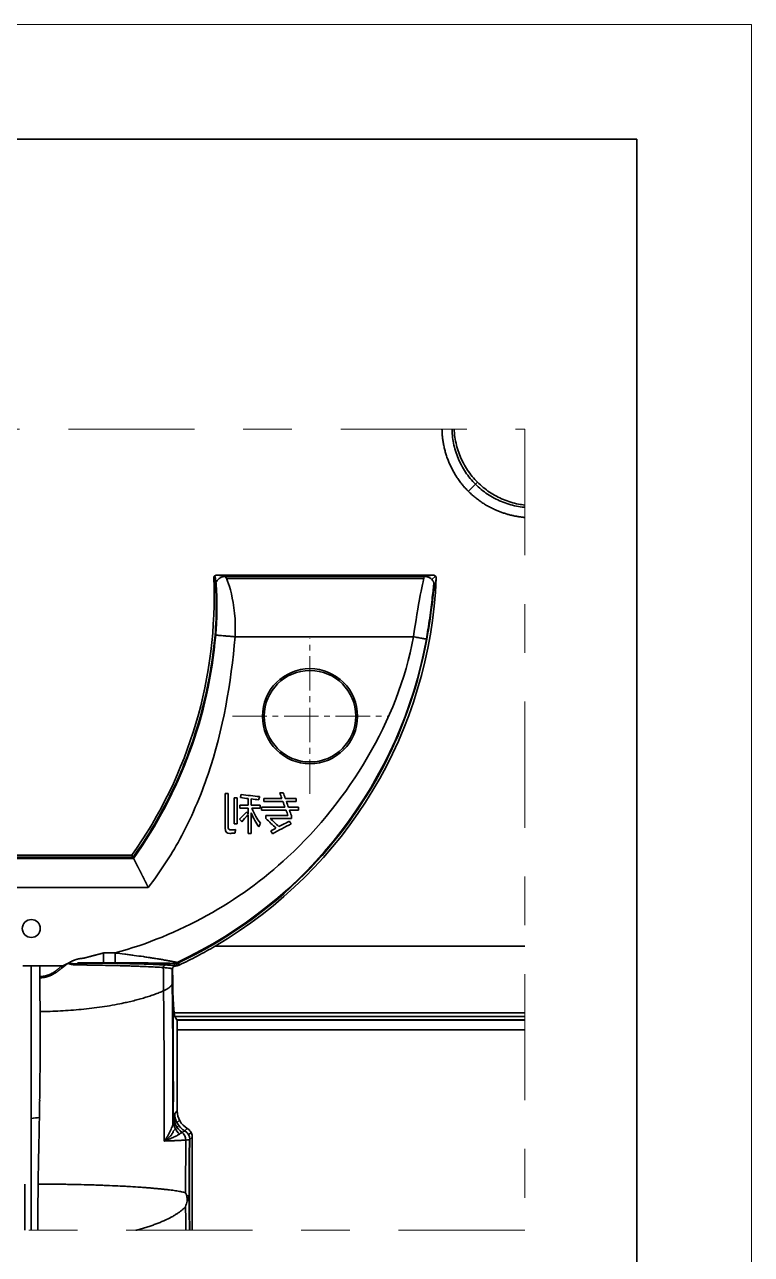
# Model space of a CAD drawing. Header units: millimetres. Extents: x -297 to 297, y -210 to 210.
# Drawn here: x 170.2 to 297, y -4.4 to 210 of the extents above; entities that cross this region are included whole.
import ezdxf

# ---------------------------------------------------------------- set-up
doc = ezdxf.new("R2010")
doc.units = ezdxf.units.MM
doc.linetypes.add('CENTER', pattern=[47.5, 22, -8.5, 8.5, -8.5])
doc.linetypes.add('点画线', pattern=[18, 12, -2, 2, -2])
doc.layers.get('0').update_dxf_attribs({"lineweight": 18})
for name, color, linetype, lineweight in [('中心线层', 1, '点画线', 18), ('粗实线层', 7, 'Continuous', 35), ('细实线层', 7, 'Continuous', 18)]:
    doc.layers.add(name, color=color, linetype=linetype, lineweight=lineweight)

# ---------------------------------------------------------------- blocks, each defined once
blk = doc.blocks.new('$CAXA_FRAME_13B17AC1$')
at = {"layer": '粗实线层'}
for p, q in [((138.5, 95), (-138.5, 95)), ((138.5, -95), (138.5, 95))]:
    blk.add_line(p, q, dxfattribs=at)
at = {"layer": '细实线层'}
for p, q in [((148.5, 105), (-148.5, 105)), ((148.5, -105), (148.5, 105))]:
    blk.add_line(p, q, dxfattribs=at)

msp = doc.modelspace()

# ---------------------------------------------------------------- linework, layer by layer
at = {"color": 2, "linetype": 'CENTER', "lineweight": 18}
msp.add_lwpolyline([(82.88, -0.21), (82.88, 139.47), (257.47, 139.47), (257.47, -0.21)], close=True, dxfattribs=at)
at = {"layer": '中心线层', "ltscale": 0.5}
for p, q in [((220.02, 75.89), (220.02, 102.95)), ((206.49, 89.42), (233.55, 89.42))]:
    msp.add_line(p, q, dxfattribs=at)
at = {"layer": '粗实线层'}
for p, q in [((248.87, 129.87), (247.64, 128.63)), ((249.23, 130.22), (248.87, 129.87)), ((203.36, 113.84), (203.45, 113.75)), ((241.59, 113.99), (203.68, 113.99)), ((240, 113.79), (205.24, 113.79)), ((241.89, 113.86), (241.26, 113.25)), ((205.43, 113.44), (239.88, 113.44)), ((206.95, 103.27), (238.06, 103.27)), ((153.59, 64.64), (189.25, 64.64)), ((189.16, 64.82), (153.68, 64.82)), ((188.96, 65.19), (153.87, 65.19)), ((151.02, 59.56), (191.82, 59.56)), ((257.47, 49.33), (203.47, 49.33)), ((184.02, 48.14), (184.02, 46.38)), ((186.05, 48.14), (184.02, 48.14)), ((186.05, 48.14), (186.05, 46.38)), ((171.42, 45.89), (169.96, 45.89)), ((171.42, 45.89), (172.88, 45.89)), ((171.42, 45.89), (171.42, -0.21)), ((172.88, 45.89), (176.37, 45.89)), ((179.49, 46.44), (186.05, 46.44)), ((184.02, 46.38), (186.05, 46.38)), ((196, 42.71), (195.97, 45.39)), ((196.76, 46.32), (196.85, 45.94)), ((196.85, 45.94), (196.86, 45.91)), ((257.47, 37.68), (196.32, 37.68)), ((196.43, 37.07), (257.47, 37.07)), ((196.43, 37.07), (196.8, 36.51)), ((196.8, 36.51), (257.47, 36.51)), ((196.82, 36.43), (257.47, 36.43)), ((257.47, 34.77), (196.86, 34.77)), ((196.86, 34.77), (196.86, 20.6)), ((196.86, 20.6), (196.42, 20.16)), ((196.16, 17.1), (196.83, 17.77)), ((197.26, 18.97), (196.82, 18.54)), ((196.83, 17.77), (197.12, 18.06)), ((198.17, 17.13), (198.61, 17.56)), ((198.84, 16.42), (199.28, 16.86)), ((199.04, 15.61), (199.48, 16.05)), ((199.48, 16.04), (199.48, -0.21)), ((170.27, 7.85), (170.27, -0.21))]:
    msp.add_line(p, q, dxfattribs=at)
at = {"layer": '粗实线层', "color": 3}
for p, q in [((206.79, 75.2), (206.79, 70.64)), ((207.29, 75.2), (207.29, 70.64)), ((209.26, 75.05), (209.26, 73.91)), ((211.99, 75.1), (211.99, 74.55)), ((217.61, 75.1), (217.61, 74.55)), ((207.77, 73.91), (207.77, 73.38)), ((209.26, 73.38), (209.26, 72.42)), ((209.76, 74.99), (209.76, 73.91)), ((211.34, 73.91), (211.34, 73.38)), ((211.57, 73.56), (211.57, 73.02)), ((218.01, 73.56), (218.01, 73.02)), ((209.26, 72.29), (209.26, 68.96)), ((209.76, 72.58), (209.76, 68.96)), ((212.34, 72.13), (212.34, 71.56)), ((216.77, 72.12), (216.77, 71.59))]:
    msp.add_line(p, q, dxfattribs=at)
at = {"layer": '粗实线层'}
for centre, radius in [((220.02, 89.42), 8.29), ((220.02, 89.42), 7.98), ((171.42, 52.41), 1.57)]:
    msp.add_circle(centre, radius, dxfattribs=at)
for centre, radius, start, end in [((125.25, 110.29), 78.06, 324.708, 2.3803), ((164.22, 116.59), 77.87, 300.2712, 357.7526), ((125.25, 110.29), 78.61, 324.5007, 355.0888), ((164.22, 116.59), 77.32, 294.9684, 349.7773)]:
    msp.add_arc(centre, radius, start, end, dxfattribs=at)
for centre, major_axis, ratio, start_param, end_param in [((194.87, 45.52), (-0.027, -0.526), 0.831005, 3.204373, 4.589838), ((196.47, 47.66), (1.71, 0.38), 0.999361, 4.493702, 4.931076), ((196.45, 49.33), (0, 12.28), 0.034921, 2.00497, 3.089233), ((196.8, 34.77), (0, 1.75), 0.034921, 4.712389, 6.230825), ((199.77, 19.62), (3.47, -0.55), 0.976142, 3.303022, 4.239956), ((199.93, 20.16), (2.48, -2.48), 0.998783, 3.9276, 4.971005), ((200.37, 20.6), (-2.48, -2.48), 0.998783, 5.498396, 6.541802), ((199.68, 18.9), (3.5, -0.31), 0.931823, 3.237906, 4.030574), ((197.72, 16.05), (-1.24, -1.24), 0.998783, 3.132727, 3.400209), ((196.68, 15.48), (-0.21, 1.74), 0.96164, 4.626582, 5.500981), ((197.29, 15.61), (-1.24, 1.24), 0.998783, 3.9276, 4.971005)]:
    msp.add_ellipse(centre, major_axis=major_axis, ratio=ratio, start_param=start_param, end_param=end_param, dxfattribs=at)
for points, degree, knots in [([(257.47, 124.08), (255.06, 124.27), (252.74, 125.24), (249.83, 126.44), (245.45, 130.82), (244.24, 133.73), (243.08, 136.52), (243.04, 139.47)], 2, [0, 0, 0, 4.883876, 4.883876, 11.049991, 17.216107, 17.216107, 23.109032, 23.109032, 23.109032]), ([(244.79, 139.47), (244.8, 139.1), (244.85, 138.28), (245.03, 137.01), (245.37, 135.68), (245.83, 134.39), (246.42, 133.15), (247.12, 131.97), (247.94, 130.87), (248.86, 129.85), (249.88, 128.93), (250.98, 128.11), (252.15, 127.41), (253.39, 126.82), (254.69, 126.36), (256.02, 126.03), (256.95, 125.89), (257.44, 125.84), (257.47, 125.84)], 3, [0, 0, 0, 0, 1.097543, 2.467916, 3.838288, 5.208661, 6.579034, 7.949406, 9.319779, 10.690152, 12.060525, 13.430897, 14.80127, 16.171643, 17.542015, 18.912388, 20.282761, 20.376898, 20.376898, 20.376898, 20.376898]), ([(245.16, 139.47), (245.17, 139.22), (245.22, 138.52), (245.39, 137.37), (245.72, 136.03), (246.19, 134.74), (246.77, 133.5), (247.48, 132.33), (248.29, 131.22), (249.22, 130.21), (250.23, 129.29), (251.33, 128.47), (252.51, 127.76), (253.75, 127.18), (255.04, 126.72), (256.29, 126.4), (257.11, 126.27), (257.47, 126.23)], 3, [0, 0, 0, 0, 0.740855, 2.11121, 3.481565, 4.85192, 6.222275, 7.592629, 8.962984, 10.333339, 11.703694, 13.074049, 14.444404, 15.814759, 17.185114, 18.555469, 19.661485, 19.661485, 19.661485, 19.661485]), ([(203.45, 113.75), (203.47, 113.72), (203.48, 113.66), (203.53, 113.46), (203.56, 113.26), (203.6, 112.86), (203.62, 112.72), (203.65, 112.39), (203.67, 112.21), (203.71, 111.63), (203.73, 111.2), (203.77, 110.22), (203.79, 109.68), (203.8, 108.53), (203.79, 107.92), (203.77, 106.96), (203.76, 106.63), (203.73, 105.97), (203.72, 105.63), (203.66, 104.72), (203.62, 104.14), (203.57, 103.56)], 3, [0, 0, 0, 0, 0.701976, 0.701976, 2.091942, 2.091942, 2.786926, 2.786926, 3.481909, 3.481909, 4.871875, 4.871875, 6.261842, 6.261842, 7.651809, 7.651809, 8.346792, 8.346792, 9.041775, 9.041775, 10.215685, 10.215685, 10.215685, 10.215685]), ([(206.95, 103.27), (207.12, 106.17), (206.76, 108.9), (205.86, 112.64), (205.32, 113.7), (205.24, 113.79)], 3, [0, 0, 0, 0, 5.381004, 5.381004, 10.762008, 10.762008, 10.762008, 10.762008]), ([(240, 113.79), (239.91, 113.69), (239.62, 112.45), (238.89, 108.55), (238.44, 105.96), (238.06, 103.27)], 3, [0, 0, 0, 0, 5.352591, 5.352591, 10.705182, 10.705182, 10.705182, 10.705182]), ([(203.49, 112), (203.57, 111.92), (203.67, 110.59), (203.69, 107.29), (203.61, 105.36), (203.46, 103.57)], 3, [0, 0, 0, 0, 4.222183, 4.222183, 8.444365, 8.444365, 8.444365, 8.444365]), ([(241.64, 112.66), (241.62, 112.51), (241.6, 112.34), (241.56, 111.97), (241.54, 111.77), (241.47, 111.12), (241.41, 110.65), (241.29, 109.59), (241.23, 109.02), (241.07, 107.82), (240.99, 107.19), (240.8, 105.87), (240.7, 105.19), (240.5, 103.97), (240.41, 103.42), (240.31, 102.86)], 3, [0, 0, 0, 0, 0.840978, 0.840978, 1.694293, 1.694293, 3.400921, 3.400921, 5.10755, 5.10755, 6.814179, 6.814179, 8.520807, 8.520807, 9.890444, 9.890444, 9.890444, 9.890444]), ([(240.39, 102.85), (240.77, 104.99), (241.08, 107.15), (241.52, 110.62), (241.66, 111.85), (241.75, 111.93)], 3, [0, 0, 0, 0, 4.592921, 4.592921, 9.185842, 9.185842, 9.185842, 9.185842]), ([(238.06, 103.27), (236.72, 95.81), (233.84, 88.72), (226.26, 75.8), (221.6, 69.91), (207.58, 56.93), (197.13, 51.19), (186.05, 48.14)], 3, [0, 0, 0, 0, 22.227468, 22.227468, 44.454936, 44.454936, 79.704654, 79.704654, 79.704654, 79.704654]), ([(203.46, 103.57), (202.79, 95.83), (200.95, 88.19), (196.58, 77.4), (194.86, 73.91), (191.73, 68.6), (190.48, 66.68), (189.16, 64.82)], 3, [0, 0, 0, 0, 23.294455, 23.294455, 34.941683, 34.941683, 41.796403, 41.796403, 41.796403, 41.796403]), ([(191.82, 59.56), (193.85, 62.22), (195.71, 65.02), (199.29, 71.6), (200.92, 75.41), (204.87, 87.1), (206.26, 95.21), (206.95, 103.27)], 3, [0, 0, 0, 0, 9.969459, 9.969459, 22.284344, 22.284344, 46.914113, 46.914113, 46.914113, 46.914113]), ([(197.1, 46.44), (205.27, 50.29), (212.77, 55.55), (224.62, 67.49), (229.28, 73.87), (236.47, 87.71), (239, 95.18), (240.39, 102.85)], 3, [0, 0, 0, 0, 27.071816, 27.071816, 50.471561, 50.471561, 73.871306, 73.871306, 73.871306, 73.871306]), ([(191.82, 59.56), (191.8, 59.58), (191.77, 59.64), (191.73, 59.73), (191.69, 59.81), (191.65, 59.9), (191.6, 59.98), (191.56, 60.07), (191.52, 60.15), (191.48, 60.23), (191.44, 60.31), (191.4, 60.39), (191.37, 60.47), (191.33, 60.54), (191.29, 60.62), (191.25, 60.7), (191.22, 60.77), (191.18, 60.84), (191.14, 60.92), (191.11, 60.99), (191.07, 61.06), (191.04, 61.13), (191.01, 61.2), (190.97, 61.26), (190.94, 61.33), (190.91, 61.39), (190.88, 61.46), (190.84, 61.52), (190.81, 61.58), (190.78, 61.65), (190.75, 61.71), (190.72, 61.76), (190.69, 61.82), (190.66, 61.88), (190.64, 61.93), (190.61, 61.99), (190.58, 62.04), (190.55, 62.1), (190.53, 62.15), (190.5, 62.2), (190.47, 62.25), (190.45, 62.3), (190.43, 62.35), (190.4, 62.39), (190.38, 62.44), (190.35, 62.48), (190.33, 62.53), (190.31, 62.57), (190.29, 62.61), (190.27, 62.65), (190.24, 62.69), (190.22, 62.73), (190.2, 62.77), (190.18, 62.81), (190.17, 62.85), (190.15, 62.88), (190.13, 62.92), (190.11, 62.95), (190.09, 62.99), (190.08, 63.02), (190.06, 63.05), (190.04, 63.08), (190.03, 63.11), (190.01, 63.15), (189.99, 63.19), (189.97, 63.23), (189.95, 63.26), (189.93, 63.3), (189.91, 63.34), (189.9, 63.37), (189.88, 63.41), (189.86, 63.44), (189.84, 63.48), (189.83, 63.51), (189.81, 63.55), (189.79, 63.58), (189.77, 63.61), (189.76, 63.64), (189.74, 63.68), (189.73, 63.71), (189.71, 63.74), (189.69, 63.77), (189.68, 63.8), (189.66, 63.83), (189.65, 63.86), (189.63, 63.89), (189.62, 63.92), (189.61, 63.95), (189.59, 63.97), (189.58, 64), (189.56, 64.03), (189.55, 64.05), (189.54, 64.08), (189.53, 64.1), (189.51, 64.13), (189.5, 64.15), (189.49, 64.18), (189.48, 64.2), (189.46, 64.22), (189.45, 64.25), (189.44, 64.27), (189.43, 64.29), (189.42, 64.31), (189.41, 64.33), (189.4, 64.35), (189.39, 64.37), (189.38, 64.39), (189.37, 64.41), (189.36, 64.43), (189.35, 64.45), (189.34, 64.47), (189.33, 64.48), (189.32, 64.5), (189.31, 64.52), (189.31, 64.53), (189.3, 64.55), (189.29, 64.56), (189.28, 64.58), (189.27, 64.59), (189.27, 64.61), (189.26, 64.62), (189.25, 64.63), (189.25, 64.65), (189.24, 64.66), (189.24, 64.67), (189.23, 64.68), (189.22, 64.69), (189.22, 64.7), (189.21, 64.71), (189.21, 64.72), (189.2, 64.73), (189.2, 64.74), (189.19, 64.75), (189.19, 64.75), (189.19, 64.76), (189.18, 64.77), (189.18, 64.77), (189.18, 64.78), (189.17, 64.79), (189.17, 64.79), (189.17, 64.8), (189.17, 64.8), (189.16, 64.8), (189.16, 64.81), (189.16, 64.81), (189.16, 64.81), (189.16, 64.81), (189.16, 64.82), (189.16, 64.82)], 3, [0, 0, 0, 0, 0.0668, 0.132983, 0.198551, 0.263502, 0.327837, 0.391556, 0.454658, 0.517145, 0.579016, 0.640271, 0.70091, 0.760933, 0.820341, 0.879133, 0.937309, 0.994869, 1.051814, 1.108143, 1.163857, 1.218956, 1.273439, 1.327307, 1.38056, 1.433197, 1.48522, 1.536628, 1.587421, 1.637599, 1.687162, 1.736111, 1.784445, 1.832164, 1.87927, 1.925761, 1.971638, 2.016901, 2.06155, 2.105585, 2.149007, 2.191815, 2.23401, 2.275592, 2.31656, 2.356915, 2.396658, 2.435788, 2.474306, 2.512212, 2.549505, 2.586187, 2.622257, 2.657716, 2.692563, 2.7268, 2.760426, 2.793442, 2.825847, 2.857643, 2.88883, 2.919408, 2.949377, 2.987776, 3.026073, 3.064267, 3.102359, 3.14035, 3.17824, 3.216029, 3.253718, 3.291307, 3.328796, 3.366187, 3.40348, 3.440674, 3.47777, 3.51477, 3.551673, 3.588479, 3.62519, 3.661805, 3.698326, 3.734752, 3.771084, 3.807323, 3.843469, 3.879522, 3.915483, 3.951353, 3.987132, 4.02282, 4.058418, 4.093927, 4.129346, 4.164678, 4.199921, 4.235076, 4.270145, 4.305128, 4.340024, 4.374835, 4.409562, 4.444204, 4.478762, 4.513238, 4.54763, 4.581941, 4.61617, 4.650318, 4.684386, 4.718375, 4.752284, 4.786114, 4.819867, 4.853542, 4.88714, 4.920662, 4.954109, 4.98748, 5.020778, 5.054001, 5.087151, 5.120229, 5.153235, 5.18617, 5.219034, 5.251828, 5.284553, 5.317209, 5.349797, 5.382318, 5.414772, 5.44716, 5.479483, 5.511741, 5.543935, 5.576066, 5.608134, 5.64014, 5.672085, 5.70397, 5.735794, 5.76756, 5.799267, 5.830916, 5.862509, 5.894045, 5.894045, 5.894045, 5.894045]), ([(197.22, 46.04), (198.28, 46.54), (199.33, 47.06), (200.89, 47.89), (201.41, 48.17), (202.45, 48.74), (202.96, 49.04), (203.47, 49.33)], 3, [0, 0, 0, 0, 3.536646, 3.536646, 5.304969, 5.304969, 7.073292, 7.073292, 7.073292, 7.073292]), ([(184.02, 48.14), (184, 48.13), (183.97, 48.12), (183.92, 48.11), (183.87, 48.1), (183.82, 48.09), (183.77, 48.07), (183.72, 48.06), (183.67, 48.05), (183.62, 48.04), (183.57, 48.02), (183.52, 48.01), (183.47, 48), (183.42, 47.99), (183.37, 47.97), (183.31, 47.96), (183.26, 47.95), (183.21, 47.93), (183.16, 47.92), (183.11, 47.91), (183.06, 47.9), (183.01, 47.88), (182.96, 47.87), (182.91, 47.86), (182.85, 47.84), (182.8, 47.83), (182.75, 47.82), (182.7, 47.8), (182.65, 47.79), (182.6, 47.77), (182.54, 47.76), (182.49, 47.75), (182.44, 47.73), (182.39, 47.72), (182.33, 47.71), (182.28, 47.69), (182.23, 47.68), (182.18, 47.66), (182.12, 47.65), (182.07, 47.64), (182.02, 47.62), (181.96, 47.61), (181.91, 47.59), (181.86, 47.58), (181.8, 47.56), (181.75, 47.55), (181.7, 47.54), (181.64, 47.52), (181.59, 47.51), (181.53, 47.49), (181.48, 47.48), (181.43, 47.46), (181.37, 47.45), (181.32, 47.43), (181.26, 47.42), (181.21, 47.4), (181.15, 47.39), (181.1, 47.37), (181.04, 47.36), (180.99, 47.34), (180.94, 47.33), (180.89, 47.32), (180.85, 47.31), (180.8, 47.3), (180.75, 47.28), (180.7, 47.27), (180.65, 47.26), (180.6, 47.26), (180.54, 47.25), (180.49, 47.24), (180.44, 47.23), (180.38, 47.22), (180.33, 47.21), (180.27, 47.2), (180.21, 47.2), (180.16, 47.19), (180.1, 47.18), (180.04, 47.17), (179.98, 47.16), (179.92, 47.16), (179.85, 47.15), (179.79, 47.14), (179.73, 47.13), (179.67, 47.12), (179.61, 47.1), (179.54, 47.09), (179.48, 47.07), (179.42, 47.06), (179.36, 47.04), (179.29, 47.02), (179.23, 47), (179.17, 46.98), (179.11, 46.96), (179.04, 46.94), (178.98, 46.91), (178.92, 46.89), (178.85, 46.86), (178.79, 46.84), (178.73, 46.81), (178.66, 46.78), (178.6, 46.76), (178.54, 46.73), (178.47, 46.7), (178.41, 46.67), (178.35, 46.64), (178.29, 46.61), (178.22, 46.58), (178.16, 46.54), (178.1, 46.51), (178.04, 46.48), (178, 46.46), (177.98, 46.45)], 3, [0, 0, 0, 0, 0.051385, 0.102826, 0.154326, 0.205888, 0.257513, 0.309205, 0.360964, 0.412795, 0.464698, 0.516676, 0.568732, 0.620866, 0.673083, 0.725382, 0.777767, 0.83024, 0.882802, 0.935456, 0.988203, 1.041045, 1.093984, 1.147023, 1.200162, 1.253404, 1.306751, 1.360203, 1.413764, 1.467434, 1.521215, 1.57511, 1.629119, 1.683244, 1.737488, 1.791851, 1.846335, 1.900941, 1.955672, 2.010528, 2.065512, 2.120624, 2.175867, 2.23124, 2.286747, 2.342389, 2.398166, 2.45408, 2.510133, 2.566325, 2.622659, 2.679135, 2.735755, 2.79252, 2.849432, 2.90649, 2.963698, 3.021056, 3.078564, 3.136225, 3.183411, 3.231272, 3.279824, 3.329081, 3.379056, 3.42976, 3.481205, 3.5334, 3.586355, 3.640078, 3.694577, 3.749858, 3.805929, 3.862793, 3.920457, 3.978924, 4.038198, 4.098283, 4.159181, 4.220894, 4.283321, 4.346047, 4.409045, 4.472336, 4.535936, 4.599858, 4.664117, 4.728722, 4.793682, 4.859006, 4.924697, 4.990761, 5.057198, 5.124011, 5.191197, 5.258755, 5.326682, 5.394971, 5.463618, 5.532578, 5.601743, 5.671092, 5.740606, 5.810261, 5.880032, 5.949894, 6.019814, 6.089759, 6.159692, 6.229571, 6.299348, 6.299348, 6.299348, 6.299348]), ([(197.08, 46.43), (197.08, 46.43), (197.06, 46.44), (197.02, 46.45), (196.99, 46.46), (196.93, 46.48), (196.92, 46.48), (196.9, 46.48), (196.87, 46.49), (196.83, 46.5), (196.74, 46.52), (196.67, 46.53), (196.57, 46.56), (196.53, 46.56), (196.45, 46.58), (196.41, 46.59), (196.29, 46.61), (196.2, 46.63), (195.92, 46.69), (195.72, 46.72), (195.39, 46.78), (195.28, 46.8), (195.11, 46.83), (195.06, 46.84), (194.94, 46.86), (194.88, 46.87), (194.59, 46.93), (194.35, 46.97), (193.86, 47.05), (193.61, 47.09), (193.1, 47.17), (192.84, 47.22), (192.45, 47.28), (192.31, 47.3), (192.12, 47.33), (192.05, 47.34), (191.92, 47.36), (191.85, 47.37), (191.52, 47.42), (191.25, 47.46), (190.44, 47.58), (189.9, 47.65), (189.08, 47.76), (188.8, 47.8), (188.39, 47.85), (188.25, 47.87), (187.98, 47.91), (187.84, 47.92), (187.15, 48.01), (186.6, 48.07), (186.05, 48.13)], 3, [0, 0, 0, 0, 0.348961, 0.348961, 0.697922, 0.697922, 0.785162, 0.785162, 0.872402, 1.046882, 1.046882, 1.395843, 1.395843, 1.570324, 1.570324, 1.744804, 1.744804, 2.093765, 2.093765, 2.791686, 2.791686, 3.140647, 3.140647, 3.315128, 3.315128, 3.489608, 3.489608, 4.18753, 4.18753, 4.885451, 4.885451, 5.583373, 5.583373, 5.932334, 5.932334, 6.106814, 6.106814, 6.281295, 6.281295, 6.979216, 6.979216, 8.375059, 8.375059, 9.072981, 9.072981, 9.421942, 9.421942, 9.770903, 9.770903, 11.166746, 11.166746, 11.166746, 11.166746]), ([(172.89, 44.03), (173.92, 44.03), (174.94, 44.56), (175.79, 45), (176.63, 45.82)], 2, [0, 0, 0, 2.118843, 2.118843, 4.237686, 4.237686, 4.237686]), ([(176.8, 45.58), (176.77, 45.55), (176.7, 45.49), (176.6, 45.4), (176.51, 45.32), (176.41, 45.24), (176.31, 45.16), (176.21, 45.08), (176.11, 45), (176.01, 44.93), (175.91, 44.86), (175.82, 44.79), (175.72, 44.73), (175.62, 44.66), (175.52, 44.6), (175.42, 44.54), (175.32, 44.49), (175.22, 44.43), (175.13, 44.38), (175.05, 44.34), (174.99, 44.31), (174.95, 44.29), (174.91, 44.28), (174.87, 44.26), (174.83, 44.24), (174.79, 44.22), (174.75, 44.2), (174.7, 44.19), (174.66, 44.17), (174.62, 44.15), (174.58, 44.14), (174.54, 44.12), (174.5, 44.11), (174.46, 44.09), (174.42, 44.08), (174.38, 44.07), (174.34, 44.05), (174.3, 44.04), (174.26, 44.03), (174.22, 44.01), (174.18, 44), (174.14, 43.99), (174.1, 43.98), (174.06, 43.97), (174.02, 43.96), (173.98, 43.95), (173.94, 43.94), (173.9, 43.93), (173.86, 43.92), (173.82, 43.91), (173.78, 43.9), (173.74, 43.9), (173.7, 43.89), (173.66, 43.88), (173.62, 43.87), (173.58, 43.87), (173.54, 43.86), (173.5, 43.86), (173.46, 43.85), (173.42, 43.85), (173.38, 43.84), (173.34, 43.84), (173.3, 43.84), (173.26, 43.83), (173.22, 43.83), (173.18, 43.83), (173.14, 43.82), (173.1, 43.82), (173.06, 43.82), (173.02, 43.82), (172.98, 43.82), (172.94, 43.82), (172.91, 43.82), (172.9, 43.82)], 3, [0, 0, 0, 0, 0.133107, 0.264636, 0.394614, 0.523064, 0.650012, 0.775484, 0.899507, 1.022108, 1.143316, 1.26316, 1.38167, 1.498876, 1.61481, 1.729504, 1.842992, 1.955308, 2.066486, 2.176562, 2.22132, 2.265911, 2.310339, 2.354607, 2.398716, 2.442671, 2.486472, 2.530124, 2.573628, 2.616988, 2.660205, 2.703284, 2.746226, 2.789035, 2.831714, 2.874264, 2.91669, 2.958993, 3.001178, 3.043246, 3.085201, 3.127046, 3.168784, 3.210418, 3.251951, 3.293385, 3.334725, 3.375973, 3.417132, 3.458205, 3.499196, 3.540108, 3.580944, 3.621706, 3.6624, 3.703026, 3.74359, 3.784093, 3.82454, 3.864933, 3.905277, 3.945573, 3.985826, 4.026039, 4.066214, 4.106357, 4.146469, 4.186554, 4.226616, 4.266657, 4.306682, 4.346693, 4.386695, 4.386695, 4.386695, 4.386695]), ([(176.63, 45.82), (176.59, 45.87), (176.54, 45.87), (176.45, 45.88), (176.37, 45.89)], 2, [0, 0, 0, 0.1061016, 0.1061016, 0.2720644, 0.2720644, 0.2720644]), ([(176.63, 45.82), (176.63, 45.81), (176.64, 45.79), (176.66, 45.77), (176.68, 45.74), (176.7, 45.72), (176.71, 45.7), (176.73, 45.68), (176.74, 45.65), (176.76, 45.63), (176.77, 45.61), (176.79, 45.6), (176.8, 45.58), (176.8, 45.58)], 3, [0, 0, 0, 0, 0.0307185, 0.0606948, 0.0899308, 0.1184283, 0.146189, 0.1732147, 0.1995071, 0.2250678, 0.2498983, 0.2740003, 0.2973752, 0.2973752, 0.2973752, 0.2973752]), ([(176.7, 45.89), (176.73, 45.89), (176.76, 45.89), (176.82, 45.9), (176.85, 45.91), (176.9, 45.92), (176.93, 45.93), (176.99, 45.95), (177.01, 45.96), (177.1, 45.99), (177.15, 46.01), (177.26, 46.06), (177.31, 46.09), (177.39, 46.13), (177.42, 46.14), (177.47, 46.17), (177.55, 46.21), (177.63, 46.25), (177.78, 46.33), (177.89, 46.39), (177.99, 46.45)], 3, [0, 0, 0, 0, 0.088511, 0.088511, 0.177023, 0.177023, 0.265534, 0.265534, 0.354046, 0.354046, 0.531068, 0.531068, 0.708091, 0.708091, 0.796602, 0.796602, 0.885114, 1.062137, 1.062137, 1.416182, 1.416182, 1.416182, 1.416182]), ([(177.86, 46.36), (177.87, 46.34), (177.88, 46.33), (177.91, 46.31), (177.92, 46.31), (177.96, 46.28), (177.99, 46.27), (178.05, 46.24), (178.08, 46.23), (178.15, 46.21), (178.18, 46.2), (178.27, 46.18), (178.34, 46.17), (178.47, 46.14), (178.53, 46.13), (178.72, 46.1), (178.85, 46.09), (179.12, 46.07), (179.25, 46.07), (179.38, 46.07)], 3, [0, 0, 0, 0, 0.049108, 0.049108, 0.098216, 0.098216, 0.196432, 0.196432, 0.294649, 0.294649, 0.392865, 0.392865, 0.589297, 0.589297, 0.78573, 0.78573, 1.178595, 1.178595, 1.57146, 1.57146, 1.57146, 1.57146]), ([(178.03, 46.29), (178.05, 46.3), (178.06, 46.3), (178.09, 46.3), (178.1, 46.3), (178.15, 46.3), (178.18, 46.3), (178.26, 46.3), (178.32, 46.3), (178.44, 46.29), (178.49, 46.29), (178.61, 46.28), (178.66, 46.27), (178.83, 46.26), (178.95, 46.25), (179.12, 46.24), (179.17, 46.24), (179.28, 46.23), (179.34, 46.23), (179.4, 46.23)], 3, [0, 0, 0, 0, 0.042703, 0.042703, 0.085406, 0.085406, 0.170812, 0.170812, 0.341624, 0.341624, 0.512436, 0.512436, 0.683247, 0.683247, 1.024871, 1.024871, 1.195683, 1.195683, 1.366495, 1.366495, 1.366495, 1.366495]), ([(179.38, 46.07), (179.57, 46.07), (179.76, 46.06), (180.05, 46.06), (180.15, 46.06), (180.34, 46.06), (180.81, 46.05), (181.28, 46.04), (182.39, 46.02), (183.12, 46.01), (184.53, 45.98), (185.92, 45.95), (187.23, 45.91), (187.96, 45.89), (188.04, 45.89), (188.2, 45.89), (188.28, 45.88), (188.51, 45.88), (188.98, 45.86), (189.44, 45.84), (189.89, 45.83), (190.04, 45.82), (190.33, 45.81), (190.48, 45.81), (190.91, 45.79), (191.19, 45.78), (192.01, 45.74), (192.53, 45.72), (193.52, 45.66), (193.99, 45.64), (194.44, 45.61)], 3, [0, 0, 0, 0, 0.470831, 0.470831, 0.706246, 0.706246, 0.941662, 1.883324, 1.883324, 3.766648, 3.766648, 5.649972, 7.533296, 7.533296, 7.768711, 7.768711, 8.004127, 8.004127, 8.474958, 9.41662, 9.41662, 9.887451, 9.887451, 10.358282, 10.358282, 11.299944, 11.299944, 13.183268, 13.183268, 15.066592, 15.066592, 15.066592, 15.066592]), ([(179.4, 46.23), (179.6, 46.24), (179.79, 46.26), (180.18, 46.28), (180.38, 46.29), (180.96, 46.32), (181.35, 46.34), (182.12, 46.36), (182.5, 46.37), (183.26, 46.39), (183.64, 46.39), (184.02, 46.38)], 3, [0, 0, 0, 0, 0.577682, 0.577682, 1.155364, 1.155364, 2.310729, 2.310729, 3.466093, 3.466093, 4.621457, 4.621457, 4.621457, 4.621457]), ([(194.87, 46.05), (194.52, 46.07), (193.81, 46.1), (192.66, 46.15), (191.42, 46.2), (190.53, 46.23), (189.62, 46.25), (189.15, 46.27), (188.54, 46.28), (188.42, 46.29), (188.17, 46.29), (187.8, 46.3), (187.42, 46.31), (186.66, 46.33), (185.63, 46.35), (184.56, 46.37), (184.02, 46.38)], 3, [0, 0, 0, 0, 1.356671, 2.713342, 4.070012, 5.426683, 5.426683, 6.783354, 6.783354, 7.122522, 7.122522, 7.461689, 8.140025, 8.140025, 9.496696, 10.853366, 10.853366, 10.853366, 10.853366]), ([(186.05, 46.43), (186.7, 46.43), (187.35, 46.43), (188.63, 46.42), (189.27, 46.42), (190.54, 46.41), (191.18, 46.41), (192.43, 46.39), (193.04, 46.39), (194.23, 46.37), (194.81, 46.36), (195.59, 46.34), (195.83, 46.33), (196.25, 46.31), (196.43, 46.3), (196.58, 46.29), (196.6, 46.29), (196.61, 46.29)], 3, [0, 0, 0, 0, 1.757266, 1.757266, 3.48794, 3.48794, 5.218614, 5.218614, 6.949288, 6.949288, 8.679961, 8.679961, 9.545298, 9.545298, 10.410635, 10.410635, 10.568227, 10.568227, 10.568227, 10.568227]), ([(186.05, 46.38), (186.53, 46.38), (187.01, 46.38), (187.97, 46.38), (188.45, 46.38), (189.41, 46.38), (189.89, 46.38), (190.6, 46.37), (190.84, 46.37), (191.31, 46.37), (191.55, 46.37), (192.02, 46.36), (192.26, 46.36), (192.73, 46.36), (192.96, 46.36), (193.42, 46.35), (193.64, 46.35), (194.09, 46.34), (194.31, 46.34), (194.58, 46.34), (194.64, 46.33), (194.75, 46.33), (194.8, 46.33), (194.96, 46.33), (195.06, 46.33), (195.26, 46.32), (195.36, 46.32), (195.54, 46.31), (195.63, 46.31), (195.74, 46.31), (195.76, 46.31), (195.81, 46.31), (195.83, 46.3), (195.89, 46.3), (195.93, 46.3), (196.04, 46.3), (196.1, 46.29), (196.17, 46.29), (196.18, 46.29), (196.21, 46.28), (196.22, 46.28), (196.25, 46.28), (196.27, 46.28), (196.32, 46.27), (196.33, 46.27), (196.33, 46.26)], 3, [0, 0, 0, 0, 1.286161, 1.286161, 2.572322, 2.572322, 3.858484, 3.858484, 4.501564, 4.501564, 5.144645, 5.144645, 5.787725, 5.787725, 6.430806, 6.430806, 7.073887, 7.073887, 7.716967, 7.716967, 7.877737, 7.877737, 8.038507, 8.038507, 8.360048, 8.360048, 8.681588, 8.681588, 9.003128, 9.003128, 9.083513, 9.083513, 9.163898, 9.163898, 9.324669, 9.324669, 9.646209, 9.646209, 9.726594, 9.726594, 9.806979, 9.806979, 9.967749, 9.967749, 10.289289, 10.289289, 10.289289, 10.289289]), ([(194.44, 45.61), (194.68, 45.59), (194.9, 45.57), (195.28, 45.53), (195.44, 45.5), (195.61, 45.48), (195.64, 45.47), (195.7, 45.46), (195.73, 45.45), (195.81, 45.44), (195.86, 45.42), (195.94, 45.4), (195.97, 45.39), (196.02, 45.37), (196.04, 45.35), (196.05, 45.34)], 3, [0, 0, 0, 0, 0.411303, 0.411303, 0.822607, 0.822607, 0.925433, 0.925433, 1.028259, 1.028259, 1.23391, 1.23391, 1.439562, 1.439562, 1.645214, 1.645214, 1.645214, 1.645214]), ([(196.47, 45.9), (196.44, 45.91), (196.41, 45.92), (196.33, 45.93), (196.29, 45.94), (196.15, 45.95), (195.92, 45.98), (195.61, 46), (195.27, 46.03), (195.08, 46.04), (194.87, 46.05)], 3, [0, 0, 0, 0, 0.201427, 0.201427, 0.402855, 0.402855, 0.80571, 1.208565, 1.208565, 1.61142, 1.61142, 1.61142, 1.61142]), ([(196.05, 45.34), (196.05, 45.37), (196.05, 45.41), (196.06, 45.45), (196.06, 45.47), (196.07, 45.5), (196.08, 45.52), (196.09, 45.56), (196.11, 45.59), (196.13, 45.64), (196.14, 45.65), (196.16, 45.68), (196.17, 45.69), (196.21, 45.73), (196.23, 45.75), (196.27, 45.78), (196.29, 45.79), (196.32, 45.81), (196.33, 45.82), (196.38, 45.84), (196.41, 45.85), (196.46, 45.86), (196.48, 45.86), (196.51, 45.87), (196.53, 45.87), (196.54, 45.87)], 3, [0, 0, 0, 0, 0.1003897, 0.1003897, 0.1505846, 0.1505846, 0.2007794, 0.2007794, 0.3011692, 0.3011692, 0.351364, 0.351364, 0.4015589, 0.4015589, 0.5019486, 0.5019486, 0.5521435, 0.5521435, 0.6023383, 0.6023383, 0.7027281, 0.7027281, 0.7529229, 0.7529229, 0.8031178, 0.8031178, 0.8031178, 0.8031178]), ([(196.39, 46.26), (196.52, 46.27), (196.64, 46.29), (196.89, 46.35), (197.01, 46.39), (197.12, 46.45)], 3, [0, 0, 0, 0, 0.3814777, 0.3814777, 0.7629554, 0.7629554, 0.7629554, 0.7629554]), ([(196.54, 45.87), (196.6, 45.87), (196.66, 45.88), (196.78, 45.9), (196.83, 45.91), (196.95, 45.93), (197, 45.95), (197.11, 45.99), (197.16, 46.01), (197.22, 46.04)], 3, [0, 0, 0, 0, 0.1740414, 0.1740414, 0.3480827, 0.3480827, 0.5221241, 0.5221241, 0.6961655, 0.6961655, 0.6961655, 0.6961655]), ([(197.21, 46.07), (197.21, 46.1), (197.2, 46.13), (197.17, 46.25), (197.15, 46.34), (197.13, 46.43)], 3, [0, 0, 0, 0, 0.0947075, 0.0947075, 0.3693568, 0.3693568, 0.3693568, 0.3693568]), ([(196.08, 43), (196.08, 42.98), (196.07, 42.96), (196.07, 42.93), (196.06, 42.89), (196.05, 42.86), (196.04, 42.82), (196.03, 42.79), (196.02, 42.76), (196, 42.72), (195.99, 42.69), (195.97, 42.66), (195.95, 42.63), (195.93, 42.6), (195.91, 42.57), (195.89, 42.54), (195.87, 42.51), (195.85, 42.48), (195.83, 42.45), (195.81, 42.42), (195.78, 42.4), (195.76, 42.37), (195.73, 42.34), (195.71, 42.32), (195.68, 42.29), (195.65, 42.27), (195.63, 42.24), (195.6, 42.22), (195.57, 42.19), (195.55, 42.17), (195.52, 42.15), (195.49, 42.13), (195.46, 42.1), (195.43, 42.08), (195.41, 42.06), (195.38, 42.04), (195.35, 42.02), (195.32, 42), (195.29, 41.98), (195.27, 41.96), (195.24, 41.95), (195.21, 41.93), (195.18, 41.91), (195.15, 41.89), (195.13, 41.88), (195.1, 41.86), (195.07, 41.85), (195.05, 41.83), (195.02, 41.82), (195, 41.8), (194.97, 41.79), (194.95, 41.78), (194.92, 41.76), (194.9, 41.75), (194.88, 41.74), (194.85, 41.73), (194.83, 41.71), (194.81, 41.7), (194.79, 41.69), (194.77, 41.68), (194.75, 41.67), (194.73, 41.66), (194.71, 41.65), (194.69, 41.65), (194.68, 41.64), (194.66, 41.63), (194.64, 41.62), (194.63, 41.62), (194.61, 41.61), (194.6, 41.6), (194.59, 41.6), (194.57, 41.59), (194.56, 41.59), (194.55, 41.58), (194.54, 41.58), (194.53, 41.57), (194.52, 41.57), (194.51, 41.56), (194.51, 41.56), (194.5, 41.56), (194.5, 41.56), (194.49, 41.55), (194.49, 41.55), (194.48, 41.55), (194.48, 41.55), (194.48, 41.55), (194.48, 41.55), (194.48, 41.55)], 3, [0, 0, 0, 0, 0.05231, 0.104003, 0.15508, 0.205541, 0.255385, 0.304613, 0.353225, 0.40122, 0.448599, 0.495361, 0.541507, 0.587037, 0.63195, 0.676247, 0.719928, 0.762992, 0.805439, 0.847271, 0.888486, 0.929085, 0.969067, 1.008433, 1.047182, 1.085315, 1.122832, 1.159733, 1.196017, 1.231684, 1.266736, 1.301171, 1.334989, 1.368191, 1.400777, 1.432746, 1.464099, 1.494836, 1.524956, 1.55446, 1.583348, 1.611619, 1.639274, 1.666312, 1.692734, 1.71854, 1.743729, 1.768302, 1.792258, 1.815599, 1.838322, 1.86043, 1.881921, 1.902795, 1.923054, 1.942696, 1.961721, 1.98013, 1.997923, 2.015099, 2.031659, 2.047603, 2.06293, 2.077641, 2.091736, 2.105214, 2.118075, 2.130321, 2.14195, 2.152962, 2.163359, 2.173139, 2.182302, 2.190849, 2.19878, 2.206094, 2.212792, 2.218874, 2.224339, 2.229188, 2.23342, 2.237036, 2.240036, 2.242419, 2.244186, 2.245337, 2.245871, 2.245871, 2.245871, 2.245871]), ([(196.18, 18.9), (196.18, 19.92), (196.18, 20.94), (196.19, 22.99), (196.19, 24.01), (196.19, 25.29), (196.19, 25.55), (196.18, 26.06), (196.18, 26.82), (196.18, 27.59), (196.18, 29.11), (196.18, 30.13), (196.17, 32.14), (196.16, 33.14), (196.15, 34.64), (196.15, 35.13), (196.14, 36.13), (196.14, 36.62), (196.12, 39.09), (196.1, 41.05), (196.08, 43)], 3, [0, 0, 0, 0, 3.011602, 3.011602, 6.023204, 6.023204, 6.776105, 6.776105, 7.529005, 9.034806, 9.034806, 12.046408, 12.046408, 15.05801, 15.05801, 16.563811, 16.563811, 18.069612, 18.069612, 24.092816, 24.092816, 24.092816, 24.092816]), ([(194.48, 41.55), (194.48, 41.54), (194.48, 41.53), (194.48, 41.52), (194.48, 41.49), (194.48, 41.43), (194.48, 41.32), (194.48, 41.09), (194.49, 40.62), (194.5, 39.7), (194.51, 38.9), (194.52, 37.3), (194.53, 36.24), (194.55, 34.62), (194.55, 34.08), (194.56, 33), (194.56, 32.46), (194.57, 31.37), (194.57, 30.83), (194.58, 29.73), (194.58, 29.19), (194.59, 28.08), (194.59, 27.53), (194.59, 26.7), (194.59, 26.29), (194.59, 25.87), (194.59, 25.59), (194.59, 25.45), (194.6, 24.2), (194.6, 23.09), (194.59, 21.43), (194.59, 20.88), (194.59, 19.77), (194.59, 19.22), (194.59, 18.11), (194.58, 17.56), (194.58, 16.73), (194.58, 16.46), (194.58, 15.91), (194.58, 15.63), (194.58, 15.36)], 3, [0, 0, 0, 0, 0.025577, 0.025577, 0.051155, 0.102309, 0.204618, 0.409237, 0.818473, 1.636946, 3.273892, 3.273892, 6.547784, 6.547784, 8.18473, 8.18473, 9.821676, 9.821676, 11.458622, 11.458622, 13.095568, 13.095568, 14.732514, 14.732514, 15.550987, 15.960224, 15.960224, 16.36946, 16.36946, 19.643352, 19.643352, 21.280298, 21.280298, 22.917244, 22.917244, 24.55419, 24.55419, 25.372663, 25.372663, 26.191136, 26.191136, 26.191136, 26.191136]), ([(196, 42.71), (196.03, 39.57), (196.06, 36.4), (196.09, 31.59), (196.1, 30.03), (196.1, 26.91), (196.1, 25.35), (196.1, 21.97), (196.1, 20.15), (196.09, 18.32)], 3, [0, 0, 0, 0, 9.683565, 9.683565, 14.316402, 14.316402, 18.94924, 18.94924, 24.386322, 24.386322, 24.386322, 24.386322]), ([(172.87, 22.46), (172.88, 23.13), (172.9, 24.45), (172.92, 25.75), (172.93, 26.72), (172.93, 27.04), (172.94, 27.69), (172.95, 28.33), (172.95, 28.97), (172.96, 29.6), (172.96, 29.91), (172.96, 30.85), (172.97, 31.47), (172.97, 32.72), (172.97, 34.61), (172.97, 36.56), (172.95, 37.92)], 3, [0, 0, 0, 0, 1.931818, 3.863637, 3.863637, 4.829546, 4.829546, 5.795455, 6.761365, 6.761365, 7.727274, 7.727274, 9.659092, 9.659092, 11.590911, 15.454548, 15.454548, 15.454548, 15.454548]), ([(172.88, 22.46), (172.87, 21.92), (172.86, 21.37), (172.85, 20.55), (172.84, 20.27), (172.83, 19.72), (172.83, 19.45), (172.82, 18.9), (172.81, 18.48), (172.8, 18.07), (172.8, 17.79), (172.79, 17.65), (172.78, 16.95), (172.77, 16.39), (172.76, 15.7), (172.75, 15.57), (172.75, 15.29), (172.74, 14.89), (172.72, 13.95), (172.67, 11.97), (172.63, 9.8), (172.61, 7.85)], 3, [0, 0, 0, 0, 1.82644, 1.82644, 2.73966, 2.73966, 3.65288, 3.65288, 4.5661, 5.02271, 5.02271, 5.47932, 5.47932, 7.30576, 7.30576, 7.76237, 7.76237, 8.21898, 9.1322, 10.95864, 14.61152, 14.61152, 14.61152, 14.61152]), ([(196.26, 19.62), (196.25, 19.53), (196.23, 19.43), (196.21, 19.25), (196.2, 19.19), (196.19, 19.05), (196.18, 18.98), (196.18, 18.9)], 3, [0, 0, 0, 0, 0.3605952, 0.3605952, 0.5408928, 0.5408928, 0.7211904, 0.7211904, 0.7211904, 0.7211904]), ([(196.42, 20.16), (196.41, 20.14), (196.4, 20.12), (196.37, 20.07), (196.36, 20.03), (196.33, 19.95), (196.32, 19.9), (196.29, 19.77), (196.27, 19.7), (196.26, 19.62)], 3, [0, 0, 0, 0, 0.1416041, 0.1416041, 0.2832083, 0.2832083, 0.4248124, 0.4248124, 0.5664165, 0.5664165, 0.5664165, 0.5664165]), ([(196.18, 18.9), (196.17, 18.77), (196.15, 18.63), (196.1, 18.35), (196.07, 18.21), (195.95, 17.78), (195.84, 17.49), (195.63, 17.04), (195.56, 16.89), (195.44, 16.66), (195.39, 16.59), (195.31, 16.43), (195.26, 16.36), (195.12, 16.13), (195.02, 15.98), (194.86, 15.74), (194.78, 15.63), (194.68, 15.49), (194.63, 15.43), (194.6, 15.4), (194.59, 15.38), (194.58, 15.37), (194.58, 15.36)], 3, [0, 0, 0, 0, 0.492928, 0.492928, 0.985855, 0.985855, 1.97171, 1.97171, 2.464638, 2.464638, 2.711102, 2.711102, 2.957566, 2.957566, 3.450493, 3.450493, 3.696957, 3.820189, 3.881805, 3.912613, 3.912613, 3.943421, 3.943421, 3.943421, 3.943421]), ([(199.48, 16.04), (199.48, 16.16), (199.47, 16.27), (199.42, 16.49), (199.39, 16.6), (199.3, 16.81), (199.25, 16.92), (199.13, 17.11), (199.05, 17.2), (198.97, 17.28)], 3, [0, 0, 0, 0, 0.341299, 0.341299, 0.682597, 0.682597, 1.023896, 1.023896, 1.365195, 1.365195, 1.365195, 1.365195]), ([(194.58, 15.36), (194.69, 15.43), (194.8, 15.51), (195.01, 15.66), (195.11, 15.74), (195.39, 15.96), (195.55, 16.11), (195.82, 16.38), (195.93, 16.52), (196.09, 16.76), (196.15, 16.86), (196.18, 17.01), (196.18, 17.06), (196.16, 17.1)], 3, [0, 0, 0, 0, 0.26055, 0.26055, 0.5211, 0.5211, 1.042201, 1.042201, 1.563301, 1.563301, 2.084401, 2.084401, 2.438065, 2.438065, 2.438065, 2.438065]), ([(194.58, 15.36), (194.58, 15.36), (194.59, 15.36), (194.61, 15.37), (194.64, 15.38), (194.71, 15.4), (194.84, 15.45), (194.95, 15.49), (195.17, 15.57), (195.31, 15.62), (195.51, 15.7), (195.58, 15.72), (195.71, 15.78), (195.77, 15.8), (195.95, 15.88), (196.07, 15.93), (196.41, 16.09), (196.61, 16.19), (196.97, 16.38), (197.12, 16.48), (197.25, 16.57)], 3, [0, 0, 0, 0, 0.023048, 0.023048, 0.046096, 0.092191, 0.184383, 0.368765, 0.368765, 0.737531, 0.737531, 0.921913, 0.921913, 1.106296, 1.106296, 1.475061, 1.475061, 2.212592, 2.212592, 2.950123, 2.950123, 2.950123, 2.950123]), ([(194.58, 15.36), (195, 15.37), (195.4, 15.38), (195.96, 15.4), (196.14, 15.41), (196.4, 15.42), (196.48, 15.43), (196.65, 15.43), (196.73, 15.44), (197.12, 15.45), (197.41, 15.47), (197.94, 15.5), (198.17, 15.52), (198.37, 15.53)], 3, [0, 0, 0, 0, 0.95028, 0.95028, 1.42542, 1.42542, 1.66299, 1.66299, 1.90056, 1.90056, 2.85084, 2.85084, 3.801121, 3.801121, 3.801121, 3.801121]), ([(197.25, 16.57), (197.34, 16.63), (197.42, 16.69), (197.57, 16.78), (197.64, 16.82), (197.71, 16.86)], 3, [0, 0, 0, 0, 0.2704098, 0.2704098, 0.5408196, 0.5408196, 0.5408196, 0.5408196]), ([(197.71, 16.86), (197.74, 16.88), (197.77, 16.89), (197.83, 16.92), (197.86, 16.94), (197.93, 16.98), (197.98, 17.01), (198.06, 17.05), (198.09, 17.07), (198.14, 17.1), (198.16, 17.12), (198.17, 17.13)], 3, [0, 0, 0, 0, 0.0662358, 0.0662358, 0.1324716, 0.1324716, 0.2649432, 0.2649432, 0.3974148, 0.3974148, 0.5298864, 0.5298864, 0.5298864, 0.5298864]), ([(198.37, 15.53), (198.37, 15.15), (198.37, 14.76), (198.36, 13.99), (198.36, 13.6), (198.35, 12.83), (198.35, 12.45), (198.35, 11.68), (198.34, 11.3), (198.33, 10.15), (198.33, 9.39), (198.32, 8.25), (198.32, 7.87), (198.31, 7.11), (198.31, 6.72), (198.31, 6.34)], 3, [0, 0, 0, 0, 1.148793, 1.148793, 2.297587, 2.297587, 3.44638, 3.44638, 4.595174, 4.595174, 6.892761, 6.892761, 8.041554, 8.041554, 9.190347, 9.190347, 9.190347, 9.190347]), ([(198.37, 15.53), (198.57, 15.55), (198.72, 15.56), (198.89, 15.58), (198.94, 15.58), (198.99, 15.59), (199, 15.6), (199.03, 15.6), (199.04, 15.61), (199.04, 15.61)], 3, [0, 0, 0, 0, 0.3379446, 0.3379446, 0.5069169, 0.5069169, 0.5914031, 0.5914031, 0.6758892, 0.6758892, 0.6758892, 0.6758892]), ([(198.99, 15.59), (198.98, 15.06), (198.98, 14.53), (198.97, 13.13), (198.97, 12.28), (198.96, 10.56), (198.95, 9.71), (198.94, 8.01), (198.93, 7.16), (198.92, 6.1), (198.92, 5.9), (198.92, 5.69)], 3, [0, 0, 0, 0, 1.594947, 1.594947, 4.157673, 4.157673, 6.720399, 6.720399, 9.283125, 9.283125, 9.906263, 9.906263, 9.906263, 9.906263]), ([(198.98, 5.63), (198.98, 6.05), (198.98, 6.46), (198.99, 7.28), (198.99, 7.7), (199, 8.94), (199.01, 9.77), (199.02, 11.01), (199.02, 11.43), (199.02, 12.26), (199.03, 12.68), (199.03, 13.51), (199.03, 13.93), (199.04, 14.77), (199.04, 15.19), (199.04, 15.61)], 3, [0, 0, 0, 0, 1.247496, 1.247496, 2.494991, 2.494991, 4.989982, 4.989982, 6.237478, 6.237478, 7.484973, 7.484973, 8.732469, 8.732469, 9.979965, 9.979965, 9.979965, 9.979965]), ([(172.61, 7.85), (172.61, 7.44), (172.6, 6.6), (172.58, 5.32), (172.56, 4.02), (172.55, 2.7), (172.54, 1.39), (172.53, 0.43), (172.53, -0.09), (172.53, -0.21)], 3, [0, 0, 0, 0, 1.282875, 2.56575, 3.848625, 5.1315, 6.414375, 7.69725, 8.064948, 8.064948, 8.064948, 8.064948]), ([(198.3, 6.34), (198.11, 6.4), (197.88, 6.45), (197.51, 6.52), (197.37, 6.55), (197.1, 6.6), (196.95, 6.62), (196.65, 6.67), (196.49, 6.7), (196.16, 6.75), (195.99, 6.77), (195.63, 6.82), (195.45, 6.84), (195.07, 6.88), (194.87, 6.91), (194.46, 6.95), (194.25, 6.97), (193.82, 7.02), (193.6, 7.04), (193.15, 7.08), (192.92, 7.1), (192.44, 7.14), (192.2, 7.17), (191.7, 7.21), (191.45, 7.23), (190.93, 7.27), (190.66, 7.29), (189.86, 7.34), (189.3, 7.38), (188.43, 7.43), (188.14, 7.45), (187.54, 7.48), (187.24, 7.49), (186.33, 7.54), (185.71, 7.57), (184.76, 7.6), (184.44, 7.62), (183.79, 7.64), (183.47, 7.65), (182.81, 7.68), (182.48, 7.69), (181.8, 7.71), (181.47, 7.72), (180.44, 7.75), (179.75, 7.77), (178.7, 7.79), (178.35, 7.79), (177.64, 7.81), (177.28, 7.81), (176.21, 7.83), (175.49, 7.83), (174.41, 7.84), (174.05, 7.85), (173.33, 7.85), (172.97, 7.85), (172.61, 7.85)], 3, [0, 0, 0, 0, 1.610631, 1.610631, 2.415947, 2.415947, 3.221263, 3.221263, 4.026579, 4.026579, 4.831894, 4.831894, 5.63721, 5.63721, 6.442526, 6.442526, 7.247842, 7.247842, 8.053157, 8.053157, 8.858473, 8.858473, 9.663789, 9.663789, 10.469105, 10.469105, 11.27442, 11.27442, 12.885052, 12.885052, 13.690367, 13.690367, 14.495683, 14.495683, 16.106315, 16.106315, 16.91163, 16.91163, 17.716946, 17.716946, 18.522262, 18.522262, 19.327578, 19.327578, 20.938209, 20.938209, 21.743525, 21.743525, 22.54884, 22.54884, 24.159472, 24.159472, 24.964788, 24.964788, 25.770103, 25.770103, 25.770103, 25.770103]), ([(198.98, 5.63), (198.97, 5.64), (198.97, 5.64), (198.96, 5.65), (198.95, 5.66), (198.94, 5.68), (198.9, 5.7), (198.87, 5.72), (198.76, 5.77), (198.66, 5.8), (198.54, 5.83)], 3, [0, 0, 0, 0, 0.0305914, 0.0305914, 0.0611829, 0.1223657, 0.1223657, 0.2447315, 0.2447315, 0.4894629, 0.4894629, 0.4894629, 0.4894629]), ([(198.58, 5.32), (198.65, 5.36), (198.71, 5.39), (198.82, 5.46), (198.87, 5.5), (198.92, 5.55), (198.94, 5.56), (198.96, 5.6), (198.97, 5.62), (198.98, 5.63)], 3, [0, 0, 0, 0, 0.1675297, 0.1675297, 0.3406347, 0.3406347, 0.4271872, 0.4271872, 0.5137398, 0.5137398, 0.5137398, 0.5137398]), ([(198.59, 4.87), (198.7, 5), (198.79, 5.12), (198.87, 5.28), (198.88, 5.32), (198.91, 5.38), (198.93, 5.44), (198.95, 5.51), (198.97, 5.57), (198.97, 5.6), (198.98, 5.63)], 3, [0, 0, 0, 0, 0.4336401, 0.4336401, 0.5420502, 0.5420502, 0.6504602, 0.7588702, 0.7588702, 0.8672802, 0.8672802, 0.8672802, 0.8672802]), ([(199.05, -0.21), (199.05, -0.04), (199.05, 0.12), (199.04, 0.89), (199.03, 1.49), (199.02, 2.68), (199.01, 3.27), (198.99, 4.45), (198.98, 5.04), (198.98, 5.63)], 3, [0, 0, 0, 0, 0.498157, 0.498157, 2.27977, 2.27977, 4.061382, 4.061382, 5.842995, 5.842995, 5.842995, 5.842995]), ([(189.65, -0.21), (189.9, -0.15), (190.14, -0.08), (190.65, 0.07), (190.92, 0.14), (191.44, 0.3), (191.7, 0.38), (192.2, 0.55), (192.44, 0.63), (192.92, 0.8), (193.15, 0.89), (193.61, 1.06), (193.83, 1.15), (194.26, 1.33), (194.47, 1.42), (195.08, 1.69), (195.46, 1.88), (195.99, 2.17), (196.16, 2.27), (196.5, 2.47), (196.66, 2.57), (196.96, 2.77), (197.11, 2.87), (197.39, 3.07), (197.52, 3.18), (197.78, 3.38), (197.9, 3.49), (198.12, 3.7), (198.22, 3.8), (198.32, 3.91)], 3, [0, 0, 0, 0, 0.583288, 0.583288, 1.235392, 1.235392, 1.887495, 1.887495, 2.539599, 2.539599, 3.191702, 3.191702, 3.843806, 3.843806, 4.495909, 4.495909, 5.800116, 5.800116, 6.45222, 6.45222, 7.104323, 7.104323, 7.756427, 7.756427, 8.408531, 8.408531, 9.060634, 9.060634, 9.712738, 9.712738, 9.712738, 9.712738]), ([(198.32, 3.91), (198.33, 3.33), (198.34, 2.74), (198.36, 1.57), (198.37, 0.99), (198.38, 0.2), (198.39, -0.01), (198.39, -0.21)], 3, [0, 0, 0, 0, 1.754061, 1.754061, 3.508122, 3.508122, 4.119305, 4.119305, 4.119305, 4.119305])]:
    msp.add_open_spline(points, degree=degree, knots=knots, dxfattribs=at)
for points, weights in [([(203.68, 113.99), (203.23, 113.98), (203.24, 113.53)], [0.993729115994, 0.699003459736, 0.993763472912]), ([(205.24, 113.79), (203.45, 113.79), (203.49, 112)], [1, 0.699786035333, 1]), ([(241.75, 111.93), (241.86, 113.79), (240, 113.79)], [1, 0.686065937135, 1]), ([(242.03, 113.53), (242.04, 113.98), (241.59, 113.99)], [0.993852740197, 0.699666268703, 0.993886699447]), ([(206.95, 103.27), (203.57, 103.56), (203.46, 103.57)], [1, 0.719339800339, 1]), ([(240.39, 102.85), (240.31, 102.86), (238.06, 103.27)], [1, 0.719339800339, 1]), ([(194.48, 41.55), (186.61, 38.08), (172.95, 37.92)], [0.868247184126, 0.827250169671, 1])]:
    msp.add_rational_spline(points, weights, degree=2, dxfattribs=at)
for points, degree in [([(205.24, 113.79), (205.17, 113.86), (204.44, 113.92), (203.69, 113.99)], 3), ([(241.59, 113.99), (240.84, 113.92), (240.07, 113.86), (240, 113.79)], 3), ([(203.24, 113.53), (203.34, 112.79), (203.42, 112.06), (203.49, 112)], 3), ([(241.75, 111.93), (241.82, 112), (241.93, 112.78), (242.03, 113.53)], 3), ([(188.96, 65.19), (189.03, 65.07), (189.09, 64.94), (189.16, 64.82)], 3), ([(172.88, 45.89), (172.89, 43.92)], 1), ([(176.7, 45.89), (176.59, 45.89), (176.48, 45.89), (176.37, 45.89)], 3), ([(176.97, 45.94), (176.89, 45.86), (176.8, 45.78), (176.71, 45.69)], 3), ([(177.98, 46.45), (177.58, 46.15), (177.19, 45.86), (176.8, 45.58)], 3), ([(180.91, 46.32), (180.44, 46.4), (179.96, 46.44), (179.49, 46.44)], 3), ([(194.44, 45.61), (194.45, 44.26), (194.47, 42.9), (194.48, 41.55)], 3), ([(196.07, 44.17), (196.06, 44.55), (196.05, 44.94), (196.05, 45.34)], 3), ([(196.39, 46.26), (196.42, 46.14), (196.44, 46.02), (196.47, 45.9)], 3), ([(196.47, 45.9), (196.51, 45.89), (196.53, 45.88), (196.54, 45.87)], 3), ([(197.22, 46.04), (197.22, 46.05), (197.22, 46.06), (197.21, 46.07)], 3), ([(172.89, 43.92), (172.91, 41.92), (172.93, 39.92), (172.95, 37.92)], 3), ([(196.08, 43), (196.07, 43.39), (196.07, 43.78), (196.07, 44.17)], 3), ([(171.42, 19.29), (171.9, 19.38), (172.37, 19.43), (172.83, 19.43)], 3), ([(198.54, 5.83), (198.47, 6), (198.39, 6.17), (198.31, 6.34)], 3), ([(198.59, 4.87), (198.51, 4.55), (198.42, 4.23), (198.32, 3.91)], 3), ([(198.54, 5.83), (198.57, 5.49), (198.59, 5.17), (198.59, 4.87)], 3), ([(198.92, 5.41), (198.95, 3.55), (198.97, 1.68), (199, -0.21)], 3)]:
    msp.add_open_spline(points, degree=degree, dxfattribs=at)
at = {"layer": '粗实线层', "color": 3}
for points in [[(205.21, 75.93), (205.39, 75.93), (205.56, 75.93), (205.73, 75.93)], [(206.79, 75.2), (206.95, 75.2), (207.12, 75.2), (207.29, 75.2)], [(207.88, 75.23), (207.93, 75.41), (207.97, 75.59), (208.02, 75.78)], [(209.26, 75.05), (208.81, 75.11), (208.35, 75.16), (207.88, 75.23)], [(208.02, 75.78), (209.11, 75.62), (210.18, 75.5), (211.23, 75.41)], [(211.23, 75.41), (211.18, 75.22), (211.13, 75.04), (211.1, 74.86)], [(211.99, 75.1), (213.03, 75.1), (214.06, 75.1), (215.1, 75.1)], [(215.1, 75.1), (214.98, 75.42), (214.87, 75.74), (214.75, 76.07)], [(214.75, 76.07), (214.95, 76.07), (215.15, 76.07), (215.35, 76.07)], [(215.35, 76.07), (215.47, 75.74), (215.58, 75.42), (215.7, 75.1)], [(215.7, 75.1), (216.34, 75.1), (216.97, 75.1), (217.61, 75.1)], [(207.77, 73.91), (208.27, 73.91), (208.77, 73.91), (209.26, 73.91)], [(209.26, 73.38), (208.77, 73.38), (208.27, 73.38), (207.77, 73.38)], [(211.1, 74.86), (210.66, 74.9), (210.22, 74.95), (209.76, 74.99)], [(209.76, 73.91), (210.29, 73.91), (210.81, 73.91), (211.34, 73.91)], [(211.34, 73.38), (210.86, 73.38), (210.37, 73.38), (209.89, 73.38)], [(209.89, 73.38), (210.29, 72.35), (210.79, 71.48), (211.37, 70.78)], [(211.57, 73.56), (212.93, 73.56), (214.29, 73.56), (215.65, 73.56)], [(215.85, 73.02), (214.42, 73.02), (213, 73.02), (211.57, 73.02)], [(215.3, 74.55), (214.19, 74.55), (213.09, 74.55), (211.99, 74.55)], [(215.65, 73.56), (215.53, 73.89), (215.42, 74.22), (215.3, 74.55)], [(216.17, 72.13), (216.06, 72.42), (215.96, 72.72), (215.85, 73.02)], [(217.61, 74.55), (217.04, 74.55), (216.47, 74.55), (215.9, 74.55)], [(215.9, 74.55), (216.01, 74.22), (216.13, 73.89), (216.25, 73.56)], [(216.25, 73.56), (216.84, 73.56), (217.43, 73.56), (218.01, 73.56)], [(218.01, 73.02), (217.49, 73.02), (216.97, 73.02), (216.45, 73.02)], [(216.45, 73.02), (216.55, 72.72), (216.66, 72.42), (216.77, 72.12)], [(207.75, 71.48), (208.15, 71.92), (208.56, 72.33), (208.97, 72.72)], [(208.15, 71.03), (208.01, 71.18), (207.88, 71.33), (207.75, 71.48)], [(209.26, 72.29), (208.79, 71.79), (208.41, 71.37), (208.15, 71.03)], [(208.97, 72.72), (209.07, 72.62), (209.17, 72.52), (209.26, 72.42)], [(211.11, 70.13), (210.59, 70.82), (210.14, 71.64), (209.76, 72.58)], [(211.37, 70.78), (211.32, 70.66), (211.23, 70.44), (211.11, 70.13)], [(212.34, 72.13), (213.61, 72.13), (214.89, 72.13), (216.17, 72.13)], [(214.09, 69.92), (213.5, 70.47), (212.92, 71.02), (212.34, 71.56)], [(216.77, 71.59), (215.54, 71.59), (214.31, 71.59), (213.09, 71.59)], [(213.09, 71.59), (213.58, 71.11), (214.08, 70.64), (214.57, 70.17)], [(214.57, 70.17), (215.24, 70.52), (215.87, 70.84), (216.45, 71.12)], [(216.45, 71.12), (216.54, 70.96), (216.63, 70.8), (216.73, 70.64)], [(206.93, 69.01), (206.52, 69), (206.23, 69), (206.05, 69)], [(206.22, 69.59), (206.4, 69.59), (206.67, 69.61), (207.03, 69.66)], [(207.29, 70.64), (207.12, 70.64), (206.95, 70.64), (206.79, 70.64)], [(207.03, 69.66), (206.99, 69.42), (206.95, 69.2), (206.93, 69.01)], [(209.76, 68.96), (209.6, 68.96), (209.43, 68.96), (209.26, 68.96)], [(213.18, 69.44), (213.49, 69.61), (213.79, 69.77), (214.09, 69.92)], [(213.5, 68.89), (213.39, 69.07), (213.29, 69.26), (213.18, 69.44)], [(216.73, 70.64), (215.68, 70.11), (214.6, 69.53), (213.5, 68.89)]]:
    msp.add_open_spline(points, degree=3, dxfattribs=at)
for points, knots in [([(206.05, 69), (205.49, 68.99), (205.21, 69.3), (205.21, 71.92), (205.21, 73.92), (205.21, 75.93)], [0, 0, 0, 0, 1.738301, 1.738301, 7.432646, 7.432646, 7.432646, 7.432646]), ([(205.73, 75.93), (205.73, 74), (205.73, 72.06), (205.73, 69.77), (205.89, 69.59), (206.22, 69.59)], [0, 0, 0, 0, 5.565298, 5.565298, 6.619282, 6.619282, 6.619282, 6.619282])]:
    msp.add_open_spline(points, degree=3, knots=knots, dxfattribs=at)

# ---------------------------------------------------------------- block references
at = {"layer": '粗实线层', "xscale": 2, "yscale": 2, "zscale": 2}
msp.add_blockref('$CAXA_FRAME_13B17AC1$', (0, 0), dxfattribs=at)

doc.saveas('drawing.dxf')
